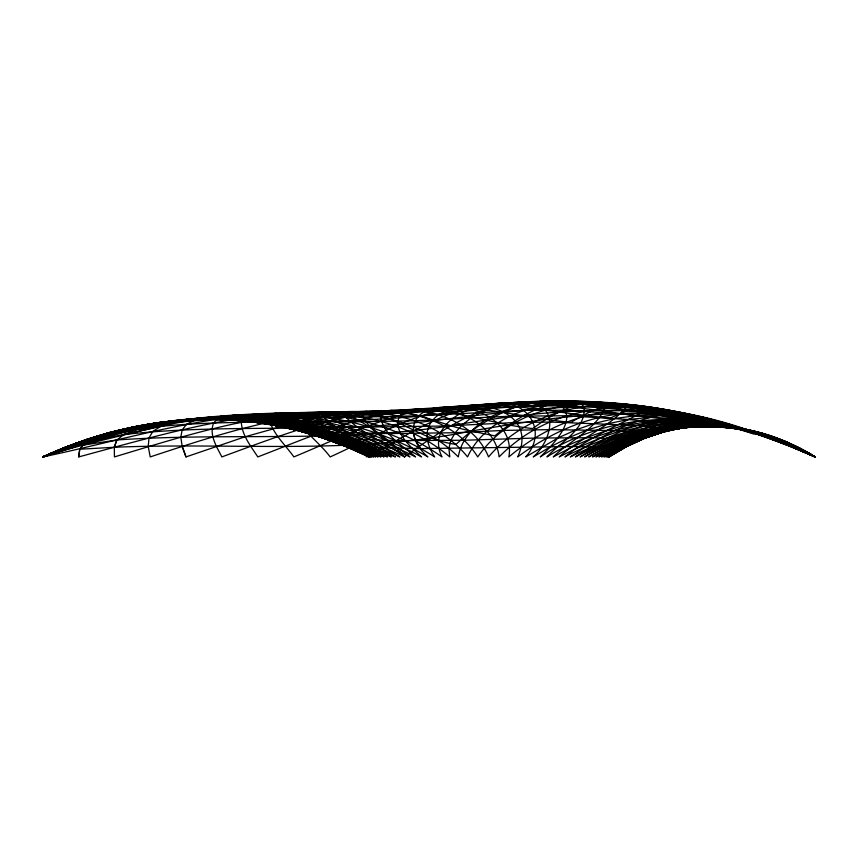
<?xml version="1.0" encoding="UTF-8"?>
<svg xmlns="http://www.w3.org/2000/svg" width="858" height="858" viewBox="0 0 858 858"><rect width="100%" height="100%" fill="white"/><g stroke="black" fill="none" stroke-linecap="round" stroke-linejoin="round"><path stroke-width="1.29" d="M718.436 425.793L694.905 426.834C663.202 428.861 632.228 439.307 605.791 456.917C628.27 443.532 652.52 432.732 678.528 428.657L679.804 428.399C721.02 421.299 763.77 429.772 800.696 448.852L815.079 456.917C768.135 428.635 713.255 423.637 660.413 414.929C609.641 406.402 558.032 426.887 517.674 456.917C549.688 386.679 391.194 390.326 434.695 456.917C384.084 424.667 322.812 411.314 263.245 414.521C232.99 416.495 202.295 415.765 172.587 422.565C129.558 434.556 85.414 442.782 42.9 456.917L67.664 446.889L94.412 437.923L172.587 422.565L218.125 418.843L379.461 414.768L529.429 403.131L540.304 401.426L559.706 402.027L604.086 406.51L656.113 414.575L684.984 419.927L701.522 416.956L685.81 416.827L660.413 414.929L636.786 415.572L614.8 418.5L594.369 423.434L575.396 430.072L557.786 438.073L525.75 456.917C548.176 431.488 527.97 399.603 495.86 403.507C469.776 404.558 425.847 423.959 441.977 456.917C322.608 373.016 170.774 430.394 42.9 456.917L64.103 447.79C96.075 439.564 128.603 433.848 160.768 426.394C249.496 405.759 347.844 409.845 427.895 456.917C404.654 436.958 409.062 408.172 442.556 407.357C472.243 402.917 515.175 421.203 508.858 456.917C535.853 434.191 568.371 417.728 603.41 412.248C624.817 407.475 646.031 414.06 667.588 413.309C697.318 416.141 726.308 423.552 754.622 432.818L784.856 443.908L815.079 456.917C797.254 447.072 778.635 438.459 758.697 434.051C715.647 419.53 671.106 410.285 625.997 405.083L623.423 403.914L575.664 401.619L556.692 402.938L549.42 401.405L532.014 403.185L522.736 402.091L506.992 404.139L493.028 407.614L480.834 412.43L470.42 418.425L461.819 425.311L455.201 432.732L450.804 440.444L448.906 448.455L449.796 456.917C400.75 415.079 332.325 408.301 270.688 414.403L269.015 417.267C271.621 433.054 285.071 444.305 293.865 456.917C337.205 438.974 379.922 417.749 426.394 409.202C454.751 406.156 483.226 404.74 511.69 402.713C604.622 395.913 698.744 409.191 785.177 444.551L786.539 444.519L781.938 442.825C693.114 407.754 574.871 379.708 499.109 456.917C496.825 435.832 478.71 420.227 459.534 413.792C435.542 405.416 410.242 410.789 385.607 411.207C338.084 413.213 290.24 410.221 243.104 417.857C187.355 426.533 133.097 442.278 78.722 456.917L79.73 449.249L83.012 445.141C180.856 406.166 288.224 415.39 391.205 410.456C459.566 407.336 527.831 398.455 596.374 401.887C672.029 405.523 746.514 424.967 815.1 456.917C769.186 427.96 711.464 417.438 658.955 432.915L645.795 433.547L614.489 430.577L549.646 429.633L503.667 430.405L455.201 432.732L388.674 433.59L316.248 431.917L299.421 430.963L275.397 425.525L251.287 421.739L283.719 426.147L357.84 427.209L444.744 426.018L515.883 422.49L550.214 422.061L636.475 425.364L669.819 429.343L700.01 425.922L718.275 425.836L736.357 427.52L730.641 427.895L708.44 426.297L682.528 421.214L620.763 413.824L565.411 410.231L523.906 410.328L418.672 415.83L313.899 418.028L275.45 418.339L260.521 416.259L235.189 415.272L187.065 419.669L151.909 424.356L108.44 432.818L85.95 439.725C131.853 424.27 180.577 417.213 228.968 419.723C244.476 420.441 259.963 418.683 275.45 418.339C324.281 419.326 372.233 434.899 415.551 456.917C402.659 445.388 383.29 435.392 380.63 416.634L382.089 413.277L385.607 411.207L391.205 410.456L408.773 410.317L506.981 404.139L556.692 402.938L604.075 404.922L647.672 409.974L685.81 416.827L753.045 431.231L783.29 441.462L786.25 441.827C747.264 424.903 702.691 420.913 661.625 432.421L639.489 439.114L620.323 447.157L601.651 456.917C658.676 418.758 735.263 416.816 796.138 447.104L815.1 456.917C755.212 430.791 690.744 408.88 624.667 410.027C565.615 402.917 506.048 406.274 446.932 410.596C360.339 414.693 273.584 414.736 187.044 420.012L178.689 420.302L202.81 419.144L227.853 419.648L255.866 422.072C310.725 422.233 365.669 420.935 420.345 416.13C532.196 402.97 649.163 392.17 756.885 433.29L786.539 444.519L815.1 456.917C775.332 432.357 727.176 420.334 680.716 428.196L679.804 428.399C652.992 433.118 627.391 443.232 603.925 456.917C660.574 418.543 736.968 417.653 797.425 447.715L815.1 456.917C753.013 429.054 686.883 408.869 618.79 403.678C564.06 399.099 509.084 401.823 454.493 406.971C334.727 419.487 211.486 404.182 94.412 437.923L85.95 439.725M78.711 456.917L79.74 449.249L83.022 445.152C139.747 424.807 200.129 413.996 260.521 416.259C312.215 419.809 363.556 433.633 409.974 456.917C393.961 443.189 369.83 434.47 361.861 413.631L363.127 411.743C405.158 407.818 453.882 418.929 477.724 456.917C521.557 393.822 608.075 398.015 674.86 411.54C666.527 410.285 656.552 414.746 648.219 417.31C602.831 411.604 557.55 403.239 511.69 402.713C471.203 408.987 437.012 433.783 404.397 456.917C388.095 436.872 365.229 423.284 342.406 411.808C276.244 415.444 212.666 436.272 150.204 456.917L148.262 446.589L148.949 438.009L152.842 431.37L160.768 426.394C196.965 422.801 233.376 422.361 269.723 422.018C302.595 424.882 333.741 411.786 366.473 411.314C398.005 417.653 423.648 440.658 456.027 444.326L471.16 431.081L494.851 435.864C513.685 420.152 535.381 406.853 559.706 402.027C567.717 401.115 578.26 399.345 583.88 406.671C587.076 429.064 559.706 442.556 546.943 456.917C575.579 438.781 608.322 430.18 640.325 420.474C651.619 416.688 663.341 414.457 674.86 411.54M784.856 443.908C746.331 429.472 705.469 414.822 663.781 418.779C627.509 426.619 592.202 439.843 559.244 456.917C579.751 437.977 608.172 428.228 626.426 407.121L626.008 405.083C575.664 401.533 521.964 417.599 488.534 456.917C475.815 425.568 440.744 410.971 408.773 410.317L403.013 412.741L399.292 416.323C393.039 433.076 410.896 446.718 421.525 456.917C383.901 436.314 342.299 423.412 299.774 418.103C278.249 416.13 256.842 413.202 235.189 415.272C227.563 416.001 218.715 416.452 213.599 423.015C208.869 434.759 216.688 446.707 221.847 456.917C276.737 436.776 332.357 414.94 391.205 410.456C418.876 412.451 444.176 425.611 471.16 431.081C485.381 421.192 500.546 412.58 516.891 406.724C540.186 398.949 565.433 403.303 589.564 402.155C633.697 406.016 677.241 414.8 720.152 425.622L729.354 424.356L685.81 416.827L651.233 417.235L628.324 419.508L606.863 423.927L586.754 430.169L567.921 437.945L550.182 446.954L533.258 456.917C549.184 443.404 561.143 409.116 532.014 403.185C502.649 408.365 463.749 423.713 458.279 456.917C427.788 426.051 383.762 413.32 341.334 412.097C263.449 410.574 188.181 434.674 114.446 456.917L114.307 447.265L116.806 439.982L123.863 434.556L136.958 429.633L160.768 426.394M79.74 449.249L114.307 447.265L116.806 439.982C228.046 432.335 340.294 442.996 450.9 425.729C562.076 406.456 680.491 398.316 786.539 444.519L756.885 433.29M275.45 418.339C315.454 426.523 354.279 439.607 391.227 456.917C367.814 443.414 341.591 436.036 316.538 426.222C284.813 420.409 252.617 415.465 220.281 416.945C170.002 419.616 119.83 427.874 72.576 445.763C131.853 427.423 194.466 411.529 256.939 419.165C299.131 424.613 340.165 437.741 378.088 456.917C339.307 439.457 298.08 427.445 255.866 422.072L230.609 419.809L205.437 419.208C149.335 419.97 93.769 433.408 42.9 456.917L96.203 439.972L42.9 456.917C108.376 432.679 178.228 414.5 248.509 416.763C302.788 417.771 355.813 434.127 404.751 456.917C384.363 441.216 357.786 432.357 341.334 412.097L342.406 411.808C387.591 409.395 437.762 420.13 467.546 456.917C482.893 423.23 521.932 407.346 556.692 402.938C582.303 416.109 552.144 445.452 540.293 456.917C623.391 401.855 730.19 412.076 815.1 456.917L796.138 447.104L743.757 429.483L729.311 425.622L701.608 420.088L688.416 419.487L650.611 421.364L627.97 424.849L614.489 430.577L593.318 437.687L572.94 446.525L553.249 456.917C569.884 440.508 595.077 430.298 604.804 408.076L604.075 404.922C597.683 399.474 588.363 402.627 580.963 403.775C563.266 408.397 547.318 417.825 532.689 428.571C493.607 424.463 455.995 409.792 416.57 409.116C360.971 413.921 309.298 437.162 257.786 456.917C250.944 446.267 242.042 435.51 241.323 422.34L243.104 417.857L247.436 415.208C300.568 405.834 348.294 437.998 395.377 456.917C363.953 439.253 331.285 422.115 296.418 412.644L294.916 413.867C301.995 431.113 319.23 442.138 330.18 456.917C370.795 438.535 410.135 415.197 454.493 406.971C493.779 408.708 532.067 418.865 571.16 422.351C585.639 413.288 601.533 405.266 618.79 403.678C665.776 410.221 712.923 417.921 757.85 433.612L753.56 433.987C705.19 418.296 655.255 406.124 604.086 406.51C547.179 405.877 490.722 413.921 434.33 420.484C331.295 433.987 226.952 422.93 123.863 434.566M609.137 456.917L626.404 446.664L644.219 438.417L662.387 432.25L681.263 428.056M230.609 419.809L203.228 419.144L178.882 420.291L154.912 423.015L158.837 422.769C230.523 412.601 305.008 424.485 369.787 456.917L346.729 446.707L323.241 438.041L299.421 430.963L323.037 438.041L395.592 440.626L464.017 440.251L534.781 438.041L593.318 437.687L628.667 439.725L644.412 438.363L626.404 446.664L608.923 456.917L625.997 446.707L643.629 438.524L662.387 432.25L642.642 438.685L623.959 446.889L607.25 456.917C635.145 439.253 666.998 428.131 700.01 425.922M699.667 426.018L698.98 426.19C739.714 424.024 780.437 435.703 815.1 456.917C770.934 436.261 723.616 418.983 674.184 420.098C656.273 421.761 639.242 427.863 621.61 431.156C603.142 440.701 583.129 446.761 564.939 456.917C590.39 435.95 621.492 424.249 649.785 408.258L649.613 407.164C635.789 405.662 622.468 412.655 610.156 418.093C567.696 414.435 525.707 405.459 483 404.686C440.465 411.99 404.3 437.087 366.892 456.917C353.035 439.822 333.88 428.099 319.015 412.162L370.184 439.5L399.892 456.917C340.883 429.483 275.289 414.65 210.124 417.889C152.338 419.948 96.622 436.572 42.9 456.917L64.35 447.726L86.261 439.65M151.909 424.356C229.515 408.311 309.663 424.41 380.845 456.917C313.921 421.846 235.392 413.964 161.132 422.576L158.837 422.769C118.79 428.539 79.901 440.712 42.9 456.917C94.38 433.258 150.622 419.894 207.346 419.23C268.05 418.629 328.625 432.089 383.955 456.917C279.279 398.616 149.796 411.69 42.9 456.917L65.036 447.554L87.377 439.435L109.953 432.593M42.9 456.917C146.675 408.74 272.576 405.126 375.697 456.917C308.666 424.571 232.615 411.003 158.837 422.769M64.629 447.661L87.377 439.435L111.111 432.411M225.418 416.387L194.401 420.399L186.647 424.249L182.175 429.794L180.813 437.194L182.186 446.342L185.993 456.917L245.249 436.722L298.745 421.761M67.664 446.889C97.887 435.607 129.161 427.07 161.132 422.576M66.452 447.2C168.919 408.483 288.61 406.563 387.419 456.917L364.468 447.286L321.053 431.992L301.855 426.351M69.509 446.439C149.313 415.84 238.277 410.553 321.053 431.992M64.178 447.769L86.025 439.704L109.159 432.711L134.041 426.952L145.785 425.3L122.726 430.33M132.818 427.08L134.041 426.952L108.44 432.818L132.818 427.08L157.164 422.887L154.912 423.015L179.483 420.281L204.086 419.176L202.81 419.144L227.853 419.648L202.81 419.144M684.984 419.927L690.808 418.522L724.055 425.053L755.78 433.837L786.078 444.551M674.903 429.15C647.243 433.912 620.645 443.683 595.945 456.917C654.354 417.953 732.26 414.607 794.508 446.696M205.437 419.208L180.512 420.27L155.266 422.983L131.424 427.23L132.014 427.155M471.16 431.081C353.753 455.276 233.215 442.299 114.307 447.265M792.116 446.063L766.762 436.325L740.518 428.421L723.23 424.528L706.188 422.436L682.528 421.214L643.65 426.179L606.338 438.459L590.851 447.082L570.323 456.917C584.437 447.157 599.077 438.148 614.489 430.577C636.647 424.442 659.534 421.342 682.528 421.214C728.968 420.409 774.088 436.196 815.1 456.917L800.535 448.863C773.862 435.36 744.465 427.348 714.542 426.437L694.905 426.834L697.951 426.394C739.028 423.798 780.04 435.832 815.1 456.917L781.938 442.825M471.16 431.081C543.511 418.672 617.524 406.649 690.808 418.522M164.232 422.265C130.309 426.769 96.965 435.242 65.036 447.554L65.626 447.415C135.736 420.656 213.138 411.325 287.055 426.265M83.022 445.152L116.806 439.982M697.951 426.394L715.915 426.287L735.478 427.681M626.404 446.664L612.001 447.49L572.94 446.525L420.645 448.595L357.432 447.125L346.342 446.696L323.037 438.041L346.342 446.696L369.23 456.917C325.493 435.478 277.649 422.404 228.968 419.723M800.535 448.863L800.353 448.863C762.88 430.437 720.034 421.696 678.528 428.657L676.898 428.925C649.527 433.676 623.283 443.543 598.981 456.917C663.159 413.695 750.149 417.042 815.079 456.917C790.368 442.31 763.03 432.196 734.641 427.799M205.083 417.9C232.186 415.422 260.028 413.03 286.915 418.168M753.614 430.909L749.656 431.048L726.404 427.284L706.188 422.436L666.205 423.241L628.324 419.508L566.741 415.755L510.027 416.205L414.746 420.742L350.654 421.921L301.094 421.557M178.689 420.302L203.228 419.144M699.27 417.106L701.522 416.956M181.22 420.184L210.124 417.889M229.794 418.06L238.267 417.428M190.798 419.734L213.224 419.112M252.606 421.836L226.984 419.616L253.968 421.943C295.281 427.552 336.261 438.245 373.67 456.917C337.966 440.626 300.525 427.638 261.518 422.286M696.599 426.63L714.542 426.437L732.249 427.96L750.836 431.113M770.387 435.735L765.465 435.285C702.863 414.189 631.016 420.216 575.396 456.917L611.797 438.878L649.71 427.048L666.205 423.241L687.687 426.791L712.848 426.523L732.249 427.96L749.656 431.048L768.457 435.789L784.555 441.752L800.117 448.831L815.1 456.917C744.218 415.808 650.074 411.904 580.18 456.917C620.645 435.607 665.615 419.659 712.054 423.702C741.955 426.887 771.063 435.456 798.315 448.101C760.596 430.877 718.393 420.173 676.801 425.171C644.551 430.19 612.322 439.199 584.652 456.917C638.738 425.815 703.914 416.194 763.952 434.834L783.29 441.462L799.828 448.745L815.1 456.917C794.208 445.034 771.728 435.896 748.197 430.845L746.428 430.48C693.017 419.755 635.252 427.949 588.781 456.917C631.027 433 680.351 422.19 728.71 427.681L730.641 427.895C754.815 430.855 778.26 438.17 800.117 448.831L798.959 448.391M801.168 448.959L786.153 441.827L770.13 435.735L753.217 430.952M251.716 421.761L251.287 421.739C293.007 427.059 334.234 438.202 372.007 456.917C328.282 436.454 281.242 422.34 232.84 419.884M303.721 431.338L305.974 431.51M274.742 413.32L281.049 413.803M276.265 425.579L275.397 425.525L276.265 425.579C308.859 432.153 340.894 442.084 370.71 456.917C340.401 442.707 308.483 431.971 275.611 425.525L299.85 430.984L323.241 438.041M299.85 430.984L300.686 431.07M296.418 412.644L306.006 415.047M746.428 430.48C694.369 420.752 638.041 429.547 592.546 456.917C644.83 428.936 707.968 417.117 765.465 435.285M701.372 416.945L729.354 424.356M319.015 412.162L320.302 412.548M763.952 434.834L782.399 441.162L799.452 448.605M766.677 435.585L783.998 441.656L799.828 448.745M346.342 446.696L369.047 456.917M623.423 403.914L625.997 405.083M420.645 448.595L415.776 440.701L413.234 433.279M182.186 446.342L185.993 456.917M625.182 446.782L608.301 456.917L625.997 446.707L644.219 438.417L662.762 432.153L643.629 438.524L625.182 446.782M86.701 439.575L64.35 447.726L86.701 439.575"/></g></svg>
